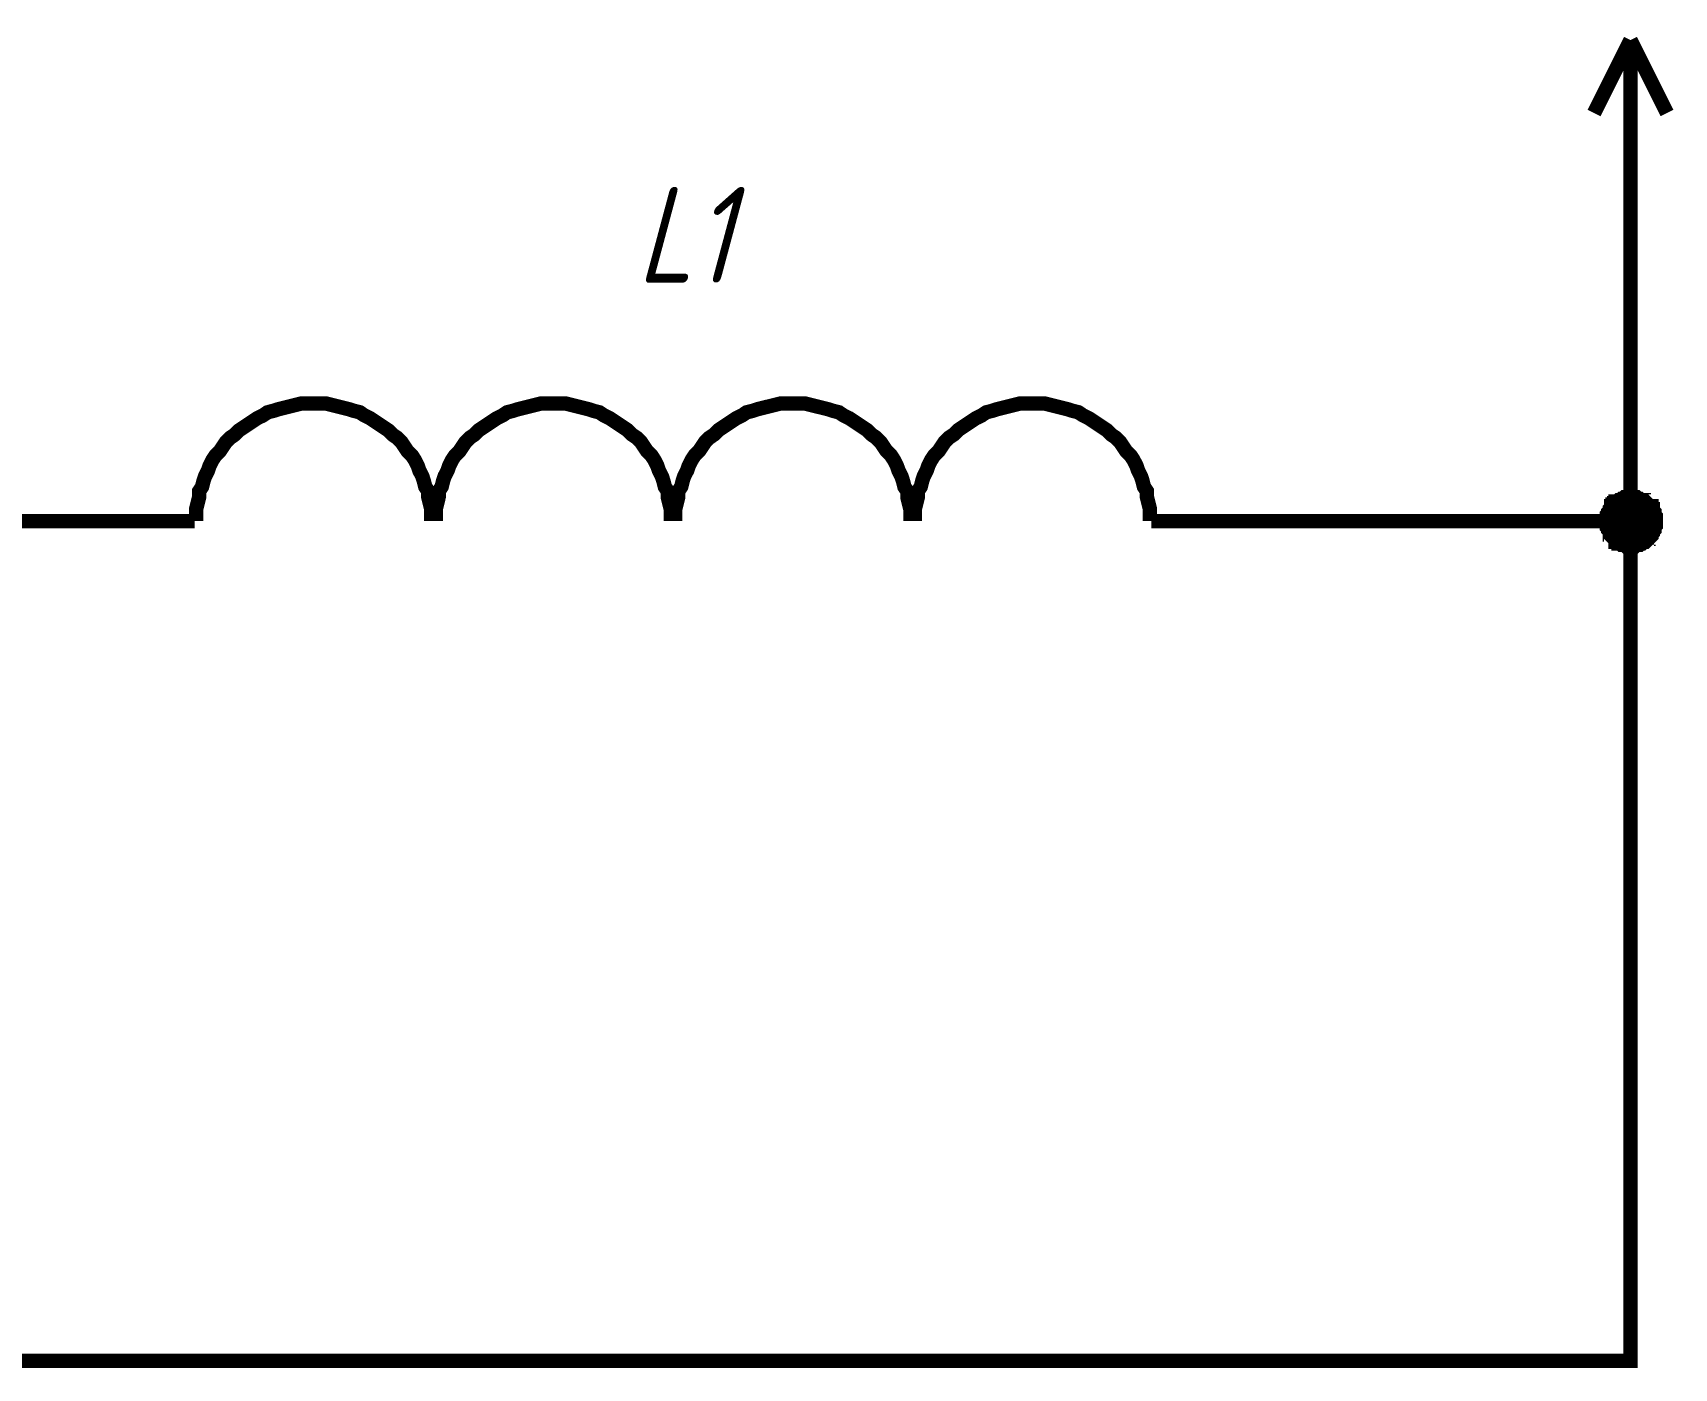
# Paper-space layout 'Layout1' of a CAD drawing. Extents: x -1 to 840, y -1 to 593.
# Drawn here: x 87.53 to 121.79, y 85.83 to 113.69 of the extents above; entities that cross this region are included whole.
import ezdxf

# ---------------------------------------------------------------- set-up
doc = ezdxf.new("R2010")
doc.units = 0
doc.header["$MEASUREMENT"] = 0
doc.layers.add('Sheet', color=255, linetype='CONTINUOUS')
doc.styles.add('GOST type A0', font='', dxfattribs={"oblique": 15, "height": 3.5})
doc.styles.get('GOST type A0').set_extended_font_data('GOST type A')

psp = doc.layouts.get("Layout1")

# ---------------------------------------------------------------- linework, layer by layer
at = {"layer": 'Sheet', "color": 7}
for points, const_width in [([(120.88, 113.537), (120.119, 112.015)], 0.3), ([(120.88, 113.537), (121.641, 112.015)], 0.3), ([(120.88, 110.99), (120.88, 113.537)], 0.3), ([(120.88, 110.99), (120.88, 103.503), (120.88, 85.981), (78.395, 85.981)], 0.3), ([(93.395, 105.957), (93.271, 105.957), (93.147, 105.957), (93.023, 105.926), (92.899, 105.895), (92.774, 105.864), (92.65, 105.833), (92.557, 105.802), (92.433, 105.771), (92.34, 105.708), (92.215, 105.646), (92.122, 105.584), (92.029, 105.522), (91.936, 105.46), (91.843, 105.398), (91.749, 105.305), (91.656, 105.242), (91.563, 105.149), (91.501, 105.056), (91.439, 104.963), (91.346, 104.87), (91.284, 104.776), (91.222, 104.652), (91.19, 104.559), (91.128, 104.435), (91.097, 104.341), (91.066, 104.217), (91.004, 104.124), (91.004, 104), (90.973, 103.875), (90.942, 103.751), (90.942, 103.627), (90.942, 103.503)], 0.3), ([(95.849, 103.503), (95.849, 103.627), (95.849, 103.751), (95.818, 103.875), (95.787, 104), (95.787, 104.124), (95.725, 104.217), (95.694, 104.341), (95.663, 104.435), (95.6, 104.559), (95.569, 104.652), (95.507, 104.776), (95.445, 104.87), (95.352, 104.963), (95.29, 105.056), (95.228, 105.149), (95.135, 105.242), (95.041, 105.305), (94.948, 105.398), (94.855, 105.46), (94.762, 105.522), (94.669, 105.584), (94.576, 105.646), (94.451, 105.708), (94.358, 105.771), (94.234, 105.802), (94.141, 105.833), (94.017, 105.864), (93.892, 105.895), (93.768, 105.926), (93.644, 105.957), (93.52, 105.957), (93.395, 105.957)], 0.3), ([(98.396, 105.957), (98.271, 105.957), (98.147, 105.957), (98.023, 105.926), (97.899, 105.895), (97.774, 105.864), (97.65, 105.833), (97.557, 105.802), (97.433, 105.771), (97.34, 105.708), (97.215, 105.646), (97.122, 105.584), (97.029, 105.522), (96.936, 105.46), (96.843, 105.398), (96.75, 105.305), (96.656, 105.242), (96.563, 105.149), (96.501, 105.056), (96.439, 104.963), (96.346, 104.87), (96.284, 104.776), (96.222, 104.652), (96.191, 104.559), (96.128, 104.435), (96.097, 104.341), (96.066, 104.217), (96.004, 104.124), (96.004, 104), (95.973, 103.875), (95.942, 103.751), (95.942, 103.627), (95.942, 103.503)], 0.3), ([(100.849, 103.503), (100.849, 103.627), (100.849, 103.751), (100.818, 103.875), (100.787, 104), (100.787, 104.124), (100.725, 104.217), (100.694, 104.341), (100.663, 104.435), (100.6, 104.559), (100.569, 104.652), (100.507, 104.776), (100.445, 104.87), (100.352, 104.963), (100.29, 105.056), (100.228, 105.149), (100.135, 105.242), (100.041, 105.305), (99.948, 105.398), (99.855, 105.46), (99.762, 105.522), (99.669, 105.584), (99.576, 105.646), (99.451, 105.708), (99.358, 105.771), (99.234, 105.802), (99.141, 105.833), (99.017, 105.864), (98.892, 105.895), (98.768, 105.926), (98.644, 105.957), (98.52, 105.957), (98.396, 105.957)], 0.3), ([(103.396, 105.957), (103.271, 105.957), (103.147, 105.957), (103.023, 105.926), (102.899, 105.895), (102.774, 105.864), (102.65, 105.833), (102.557, 105.802), (102.433, 105.771), (102.34, 105.708), (102.215, 105.646), (102.122, 105.584), (102.029, 105.522), (101.936, 105.46), (101.843, 105.398), (101.75, 105.305), (101.656, 105.242), (101.563, 105.149), (101.501, 105.056), (101.439, 104.963), (101.346, 104.87), (101.284, 104.776), (101.222, 104.652), (101.191, 104.559), (101.128, 104.435), (101.097, 104.341), (101.066, 104.217), (101.004, 104.124), (101.004, 104), (100.973, 103.875), (100.942, 103.751), (100.942, 103.627), (100.942, 103.503)], 0.3), ([(105.849, 103.503), (105.849, 103.627), (105.849, 103.751), (105.818, 103.875), (105.787, 104), (105.787, 104.124), (105.725, 104.217), (105.694, 104.341), (105.663, 104.435), (105.601, 104.559), (105.569, 104.652), (105.507, 104.776), (105.445, 104.87), (105.352, 104.963), (105.29, 105.056), (105.228, 105.149), (105.135, 105.242), (105.042, 105.305), (104.948, 105.398), (104.855, 105.46), (104.762, 105.522), (104.669, 105.584), (104.576, 105.646), (104.451, 105.708), (104.358, 105.771), (104.234, 105.802), (104.141, 105.833), (104.017, 105.864), (103.892, 105.895), (103.768, 105.926), (103.644, 105.957), (103.52, 105.957), (103.396, 105.957)], 0.3), ([(108.396, 105.957), (108.271, 105.957), (108.147, 105.957), (108.023, 105.926), (107.899, 105.895), (107.774, 105.864), (107.65, 105.833), (107.557, 105.802), (107.433, 105.771), (107.34, 105.708), (107.215, 105.646), (107.122, 105.584), (107.029, 105.522), (106.936, 105.46), (106.843, 105.398), (106.75, 105.305), (106.656, 105.242), (106.563, 105.149), (106.501, 105.056), (106.439, 104.963), (106.346, 104.87), (106.284, 104.776), (106.222, 104.652), (106.191, 104.559), (106.128, 104.435), (106.097, 104.341), (106.066, 104.217), (106.004, 104.124), (106.004, 104), (105.973, 103.875), (105.942, 103.751), (105.942, 103.627), (105.942, 103.503)], 0.3), ([(110.849, 103.503), (110.849, 103.627), (110.849, 103.751), (110.818, 103.875), (110.787, 104), (110.787, 104.124), (110.725, 104.217), (110.694, 104.341), (110.663, 104.435), (110.601, 104.559), (110.57, 104.652), (110.507, 104.776), (110.445, 104.87), (110.352, 104.963), (110.29, 105.056), (110.228, 105.149), (110.135, 105.242), (110.042, 105.305), (109.948, 105.398), (109.855, 105.46), (109.762, 105.522), (109.669, 105.584), (109.576, 105.646), (109.451, 105.708), (109.358, 105.771), (109.234, 105.802), (109.141, 105.833), (109.017, 105.864), (108.892, 105.895), (108.768, 105.926), (108.644, 105.957), (108.52, 105.957), (108.396, 105.957)], 0.3), ([(120.383, 103.503), (120.383, 103.534), (120.383, 103.565), (120.383, 103.565), (120.383, 103.596), (120.383, 103.627), (120.414, 103.658), (120.414, 103.689), (120.414, 103.689), (120.445, 103.72), (120.445, 103.751), (120.445, 103.751), (120.476, 103.782), (120.476, 103.813), (120.507, 103.813), (120.507, 103.844), (120.539, 103.844), (120.539, 103.875), (120.57, 103.875), (120.57, 103.907), (120.601, 103.907), (120.632, 103.938), (120.632, 103.938), (120.663, 103.938), (120.694, 103.969), (120.694, 103.969), (120.725, 103.969), (120.756, 104), (120.787, 104), (120.818, 104), (120.818, 104), (120.849, 104), (120.88, 104)], 0.3), ([(120.383, 103.503), (120.383, 103.534), (120.383, 103.565), (120.383, 103.565), (120.383, 103.596), (120.383, 103.627), (120.414, 103.658), (120.414, 103.689), (120.414, 103.689), (120.445, 103.72), (120.445, 103.751), (120.445, 103.751), (120.476, 103.782), (120.476, 103.813), (120.507, 103.813), (120.507, 103.844), (120.539, 103.844), (120.539, 103.875), (120.57, 103.875), (120.57, 103.907), (120.601, 103.907), (120.632, 103.938), (120.632, 103.938), (120.663, 103.938), (120.694, 103.969), (120.694, 103.969), (120.725, 103.969), (120.756, 104), (120.787, 104), (120.818, 104), (120.818, 104), (120.849, 104), (120.88, 104)], 0.3), ([(120.383, 103.503), (120.383, 103.534), (120.383, 103.565), (120.383, 103.565), (120.383, 103.596), (120.383, 103.627), (120.414, 103.658), (120.414, 103.689), (120.414, 103.689), (120.445, 103.72), (120.445, 103.751), (120.445, 103.751), (120.476, 103.782), (120.476, 103.813), (120.507, 103.813), (120.507, 103.844), (120.539, 103.844), (120.539, 103.875), (120.57, 103.875), (120.57, 103.907), (120.601, 103.907), (120.632, 103.938), (120.632, 103.938), (120.663, 103.938), (120.694, 103.969), (120.694, 103.969), (120.725, 103.969), (120.756, 104), (120.787, 104), (120.818, 104), (120.818, 104), (120.849, 104), (120.88, 104)], 0.3), ([(120.383, 103.503), (120.383, 103.534), (120.383, 103.565), (120.383, 103.565), (120.383, 103.596), (120.383, 103.627), (120.414, 103.658), (120.414, 103.689), (120.414, 103.689), (120.445, 103.72), (120.445, 103.751), (120.445, 103.751), (120.476, 103.782), (120.476, 103.813), (120.507, 103.813), (120.507, 103.844), (120.539, 103.844), (120.539, 103.875), (120.57, 103.875), (120.57, 103.907), (120.601, 103.907), (120.632, 103.938), (120.632, 103.938), (120.663, 103.938), (120.694, 103.969), (120.694, 103.969), (120.725, 103.969), (120.756, 104), (120.787, 104), (120.818, 104), (120.818, 104), (120.849, 104), (120.88, 104)], 0.3), ([(120.88, 104), (120.88, 104)], 0.3), ([(120.88, 104), (120.911, 104), (120.942, 104), (120.942, 104), (120.973, 104), (121.004, 104), (121.035, 103.969), (121.066, 103.969), (121.066, 103.969), (121.098, 103.938), (121.129, 103.938), (121.16, 103.938), (121.16, 103.907), (121.191, 103.907), (121.222, 103.875), (121.222, 103.875), (121.253, 103.844), (121.253, 103.844), (121.284, 103.813), (121.315, 103.813), (121.315, 103.782), (121.315, 103.751), (121.346, 103.751), (121.346, 103.72), (121.377, 103.689), (121.377, 103.689), (121.377, 103.658), (121.377, 103.627), (121.408, 103.596), (121.408, 103.565), (121.408, 103.565), (121.408, 103.534), (121.408, 103.503)], 0.3), ([(120.88, 104), (120.88, 104)], 0.3), ([(120.88, 104), (120.911, 104), (120.942, 104), (120.942, 104), (120.973, 104), (121.004, 104), (121.035, 103.969), (121.066, 103.969), (121.066, 103.969), (121.098, 103.938), (121.129, 103.938), (121.16, 103.938), (121.16, 103.907), (121.191, 103.907), (121.222, 103.875), (121.222, 103.875), (121.253, 103.844), (121.253, 103.844), (121.284, 103.813), (121.315, 103.813), (121.315, 103.782), (121.315, 103.751), (121.346, 103.751), (121.346, 103.72), (121.377, 103.689), (121.377, 103.689), (121.377, 103.658), (121.377, 103.627), (121.408, 103.596), (121.408, 103.565), (121.408, 103.565), (121.408, 103.534), (121.408, 103.503)], 0.3), ([(120.88, 104), (120.88, 104)], 0.3), ([(120.88, 104), (120.911, 104), (120.942, 104), (120.942, 104), (120.973, 104), (121.004, 104), (121.035, 103.969), (121.066, 103.969), (121.066, 103.969), (121.098, 103.938), (121.129, 103.938), (121.16, 103.938), (121.16, 103.907), (121.191, 103.907), (121.222, 103.875), (121.222, 103.875), (121.253, 103.844), (121.253, 103.844), (121.284, 103.813), (121.315, 103.813), (121.315, 103.782), (121.315, 103.751), (121.346, 103.751), (121.346, 103.72), (121.377, 103.689), (121.377, 103.689), (121.377, 103.658), (121.377, 103.627), (121.408, 103.596), (121.408, 103.565), (121.408, 103.565), (121.408, 103.534), (121.408, 103.503)], 0.3), ([(120.88, 104), (120.88, 104)], 0.3), ([(120.88, 104), (120.911, 104), (120.942, 104), (120.942, 104), (120.973, 104), (121.004, 104), (121.035, 103.969), (121.066, 103.969), (121.066, 103.969), (121.098, 103.938), (121.129, 103.938), (121.16, 103.938), (121.16, 103.907), (121.191, 103.907), (121.222, 103.875), (121.222, 103.875), (121.253, 103.844), (121.253, 103.844), (121.284, 103.813), (121.315, 103.813), (121.315, 103.782), (121.315, 103.751), (121.346, 103.751), (121.346, 103.72), (121.377, 103.689), (121.377, 103.689), (121.377, 103.658), (121.377, 103.627), (121.408, 103.596), (121.408, 103.565), (121.408, 103.565), (121.408, 103.534), (121.408, 103.503)], 0.3), ([(120.383, 103.503), (120.383, 103.534), (120.383, 103.565), (120.383, 103.565), (120.383, 103.596), (120.383, 103.627), (120.414, 103.658), (120.414, 103.689), (120.414, 103.689), (120.445, 103.72), (120.445, 103.751), (120.445, 103.751), (120.476, 103.782), (120.476, 103.813), (120.507, 103.813), (120.507, 103.844), (120.539, 103.844), (120.539, 103.875), (120.57, 103.875), (120.57, 103.907), (120.601, 103.907), (120.632, 103.938), (120.632, 103.938), (120.663, 103.938), (120.694, 103.969), (120.694, 103.969), (120.725, 103.969), (120.756, 104), (120.787, 104), (120.818, 104), (120.818, 104), (120.849, 104), (120.88, 104)], 0.0991), ([(120.383, 103.503), (120.383, 103.534), (120.383, 103.565), (120.383, 103.565), (120.383, 103.596), (120.383, 103.627), (120.414, 103.658), (120.414, 103.689), (120.414, 103.689), (120.445, 103.72), (120.445, 103.751), (120.445, 103.751), (120.476, 103.782), (120.476, 103.813), (120.507, 103.813), (120.507, 103.844), (120.539, 103.844), (120.539, 103.875), (120.57, 103.875), (120.57, 103.907), (120.601, 103.907), (120.632, 103.938), (120.632, 103.938), (120.663, 103.938), (120.694, 103.969), (120.694, 103.969), (120.725, 103.969), (120.756, 104), (120.787, 104), (120.818, 104), (120.818, 104), (120.849, 104), (120.88, 104)], 0.0991), ([(120.383, 103.503), (120.383, 103.534), (120.383, 103.565), (120.383, 103.565), (120.383, 103.596), (120.383, 103.627), (120.414, 103.658), (120.414, 103.689), (120.414, 103.689), (120.445, 103.72), (120.445, 103.751), (120.445, 103.751), (120.476, 103.782), (120.476, 103.813), (120.507, 103.813), (120.507, 103.844), (120.539, 103.844), (120.539, 103.875), (120.57, 103.875), (120.57, 103.907), (120.601, 103.907), (120.632, 103.938), (120.632, 103.938), (120.663, 103.938), (120.694, 103.969), (120.694, 103.969), (120.725, 103.969), (120.756, 104), (120.787, 104), (120.818, 104), (120.818, 104), (120.849, 104), (120.88, 104)], 0.0991), ([(120.383, 103.503), (120.383, 103.534), (120.383, 103.565), (120.383, 103.565), (120.383, 103.596), (120.383, 103.627), (120.414, 103.658), (120.414, 103.689), (120.414, 103.689), (120.445, 103.72), (120.445, 103.751), (120.445, 103.751), (120.476, 103.782), (120.476, 103.813), (120.507, 103.813), (120.507, 103.844), (120.539, 103.844), (120.539, 103.875), (120.57, 103.875), (120.57, 103.907), (120.601, 103.907), (120.632, 103.938), (120.632, 103.938), (120.663, 103.938), (120.694, 103.969), (120.694, 103.969), (120.725, 103.969), (120.756, 104), (120.787, 104), (120.818, 104), (120.818, 104), (120.849, 104), (120.88, 104)], 0.0991), ([(120.88, 104), (120.88, 104)], 0.0991), ([(120.88, 104), (120.911, 104), (120.942, 104), (120.942, 104), (120.973, 104), (121.004, 104), (121.035, 103.969), (121.066, 103.969), (121.066, 103.969), (121.098, 103.938), (121.129, 103.938), (121.16, 103.938), (121.16, 103.907), (121.191, 103.907), (121.222, 103.875), (121.222, 103.875), (121.253, 103.844), (121.253, 103.844), (121.284, 103.813), (121.315, 103.813), (121.315, 103.782), (121.315, 103.751), (121.346, 103.751), (121.346, 103.72), (121.377, 103.689), (121.377, 103.689), (121.377, 103.658), (121.377, 103.627), (121.408, 103.596), (121.408, 103.565), (121.408, 103.565), (121.408, 103.534), (121.408, 103.503)], 0.0991), ([(120.88, 104), (120.88, 104)], 0.0991), ([(120.88, 104), (120.911, 104), (120.942, 104), (120.942, 104), (120.973, 104), (121.004, 104), (121.035, 103.969), (121.066, 103.969), (121.066, 103.969), (121.098, 103.938), (121.129, 103.938), (121.16, 103.938), (121.16, 103.907), (121.191, 103.907), (121.222, 103.875), (121.222, 103.875), (121.253, 103.844), (121.253, 103.844), (121.284, 103.813), (121.315, 103.813), (121.315, 103.782), (121.315, 103.751), (121.346, 103.751), (121.346, 103.72), (121.377, 103.689), (121.377, 103.689), (121.377, 103.658), (121.377, 103.627), (121.408, 103.596), (121.408, 103.565), (121.408, 103.565), (121.408, 103.534), (121.408, 103.503)], 0.0991), ([(120.88, 104), (120.88, 104)], 0.0991), ([(120.88, 104), (120.911, 104), (120.942, 104), (120.942, 104), (120.973, 104), (121.004, 104), (121.035, 103.969), (121.066, 103.969), (121.066, 103.969), (121.098, 103.938), (121.129, 103.938), (121.16, 103.938), (121.16, 103.907), (121.191, 103.907), (121.222, 103.875), (121.222, 103.875), (121.253, 103.844), (121.253, 103.844), (121.284, 103.813), (121.315, 103.813), (121.315, 103.782), (121.315, 103.751), (121.346, 103.751), (121.346, 103.72), (121.377, 103.689), (121.377, 103.689), (121.377, 103.658), (121.377, 103.627), (121.408, 103.596), (121.408, 103.565), (121.408, 103.565), (121.408, 103.534), (121.408, 103.503)], 0.0991), ([(120.88, 104), (120.88, 104)], 0.0991), ([(120.88, 104), (120.911, 104), (120.942, 104), (120.942, 104), (120.973, 104), (121.004, 104), (121.035, 103.969), (121.066, 103.969), (121.066, 103.969), (121.098, 103.938), (121.129, 103.938), (121.16, 103.938), (121.16, 103.907), (121.191, 103.907), (121.222, 103.875), (121.222, 103.875), (121.253, 103.844), (121.253, 103.844), (121.284, 103.813), (121.315, 103.813), (121.315, 103.782), (121.315, 103.751), (121.346, 103.751), (121.346, 103.72), (121.377, 103.689), (121.377, 103.689), (121.377, 103.658), (121.377, 103.627), (121.408, 103.596), (121.408, 103.565), (121.408, 103.565), (121.408, 103.534), (121.408, 103.503)], 0.0991), ([(53.426, 103.503), (78.395, 103.503), (88.395, 103.503)], 0.3), ([(90.911, 103.503), (88.395, 103.503)], 0.3), ([(110.88, 103.503), (113.396, 103.503)], 0.3), ([(113.396, 103.503), (120.88, 103.503)], 0.3), ([(120.88, 102.975), (120.849, 102.975), (120.818, 102.975), (120.818, 102.975), (120.787, 102.975), (120.756, 103.006), (120.725, 103.006), (120.694, 103.006), (120.694, 103.006), (120.663, 103.037), (120.632, 103.037), (120.632, 103.068), (120.601, 103.068), (120.57, 103.068), (120.57, 103.099), (120.539, 103.13), (120.539, 103.13), (120.507, 103.161), (120.507, 103.161), (120.476, 103.192), (120.476, 103.223), (120.445, 103.223), (120.445, 103.254), (120.445, 103.285), (120.414, 103.316), (120.414, 103.316), (120.414, 103.347), (120.383, 103.378), (120.383, 103.409), (120.383, 103.441), (120.383, 103.441), (120.383, 103.472), (120.383, 103.503)], 0.3), ([(120.383, 103.503), (120.383, 103.503)], 0.3), ([(120.88, 102.975), (120.849, 102.975), (120.818, 102.975), (120.818, 102.975), (120.787, 102.975), (120.756, 103.006), (120.725, 103.006), (120.694, 103.006), (120.694, 103.006), (120.663, 103.037), (120.632, 103.037), (120.632, 103.068), (120.601, 103.068), (120.57, 103.068), (120.57, 103.099), (120.539, 103.13), (120.539, 103.13), (120.507, 103.161), (120.507, 103.161), (120.476, 103.192), (120.476, 103.223), (120.445, 103.223), (120.445, 103.254), (120.445, 103.285), (120.414, 103.316), (120.414, 103.316), (120.414, 103.347), (120.383, 103.378), (120.383, 103.409), (120.383, 103.441), (120.383, 103.441), (120.383, 103.472), (120.383, 103.503)], 0.3), ([(120.383, 103.503), (120.383, 103.503)], 0.3), ([(120.88, 102.975), (120.849, 102.975), (120.818, 102.975), (120.818, 102.975), (120.787, 102.975), (120.756, 103.006), (120.725, 103.006), (120.694, 103.006), (120.694, 103.006), (120.663, 103.037), (120.632, 103.037), (120.632, 103.068), (120.601, 103.068), (120.57, 103.068), (120.57, 103.099), (120.539, 103.13), (120.539, 103.13), (120.507, 103.161), (120.507, 103.161), (120.476, 103.192), (120.476, 103.223), (120.445, 103.223), (120.445, 103.254), (120.445, 103.285), (120.414, 103.316), (120.414, 103.316), (120.414, 103.347), (120.383, 103.378), (120.383, 103.409), (120.383, 103.441), (120.383, 103.441), (120.383, 103.472), (120.383, 103.503)], 0.3), ([(120.383, 103.503), (120.383, 103.503)], 0.3), ([(120.88, 102.975), (120.849, 102.975), (120.818, 102.975), (120.818, 102.975), (120.787, 102.975), (120.756, 103.006), (120.725, 103.006), (120.694, 103.006), (120.694, 103.006), (120.663, 103.037), (120.632, 103.037), (120.632, 103.068), (120.601, 103.068), (120.57, 103.068), (120.57, 103.099), (120.539, 103.13), (120.539, 103.13), (120.507, 103.161), (120.507, 103.161), (120.476, 103.192), (120.476, 103.223), (120.445, 103.223), (120.445, 103.254), (120.445, 103.285), (120.414, 103.316), (120.414, 103.316), (120.414, 103.347), (120.383, 103.378), (120.383, 103.409), (120.383, 103.441), (120.383, 103.441), (120.383, 103.472), (120.383, 103.503)], 0.3), ([(120.383, 103.503), (120.383, 103.503)], 0.3), ([(120.88, 102.975), (120.849, 102.975), (120.818, 102.975), (120.818, 102.975), (120.787, 102.975), (120.756, 103.006), (120.725, 103.006), (120.694, 103.006), (120.694, 103.006), (120.663, 103.037), (120.632, 103.037), (120.632, 103.068), (120.601, 103.068), (120.57, 103.068), (120.57, 103.099), (120.539, 103.13), (120.539, 103.13), (120.507, 103.161), (120.507, 103.161), (120.476, 103.192), (120.476, 103.223), (120.445, 103.223), (120.445, 103.254), (120.445, 103.285), (120.414, 103.316), (120.414, 103.316), (120.414, 103.347), (120.383, 103.378), (120.383, 103.409), (120.383, 103.441), (120.383, 103.441), (120.383, 103.472), (120.383, 103.503)], 0.0991), ([(120.383, 103.503), (120.383, 103.503)], 0.0991), ([(120.88, 102.975), (120.849, 102.975), (120.818, 102.975), (120.818, 102.975), (120.787, 102.975), (120.756, 103.006), (120.725, 103.006), (120.694, 103.006), (120.694, 103.006), (120.663, 103.037), (120.632, 103.037), (120.632, 103.068), (120.601, 103.068), (120.57, 103.068), (120.57, 103.099), (120.539, 103.13), (120.539, 103.13), (120.507, 103.161), (120.507, 103.161), (120.476, 103.192), (120.476, 103.223), (120.445, 103.223), (120.445, 103.254), (120.445, 103.285), (120.414, 103.316), (120.414, 103.316), (120.414, 103.347), (120.383, 103.378), (120.383, 103.409), (120.383, 103.441), (120.383, 103.441), (120.383, 103.472), (120.383, 103.503)], 0.0991), ([(120.383, 103.503), (120.383, 103.503)], 0.0991), ([(120.88, 102.975), (120.849, 102.975), (120.818, 102.975), (120.818, 102.975), (120.787, 102.975), (120.756, 103.006), (120.725, 103.006), (120.694, 103.006), (120.694, 103.006), (120.663, 103.037), (120.632, 103.037), (120.632, 103.068), (120.601, 103.068), (120.57, 103.068), (120.57, 103.099), (120.539, 103.13), (120.539, 103.13), (120.507, 103.161), (120.507, 103.161), (120.476, 103.192), (120.476, 103.223), (120.445, 103.223), (120.445, 103.254), (120.445, 103.285), (120.414, 103.316), (120.414, 103.316), (120.414, 103.347), (120.383, 103.378), (120.383, 103.409), (120.383, 103.441), (120.383, 103.441), (120.383, 103.472), (120.383, 103.503)], 0.0991), ([(120.383, 103.503), (120.383, 103.503)], 0.0991), ([(120.88, 102.975), (120.849, 102.975), (120.818, 102.975), (120.818, 102.975), (120.787, 102.975), (120.756, 103.006), (120.725, 103.006), (120.694, 103.006), (120.694, 103.006), (120.663, 103.037), (120.632, 103.037), (120.632, 103.068), (120.601, 103.068), (120.57, 103.068), (120.57, 103.099), (120.539, 103.13), (120.539, 103.13), (120.507, 103.161), (120.507, 103.161), (120.476, 103.192), (120.476, 103.223), (120.445, 103.223), (120.445, 103.254), (120.445, 103.285), (120.414, 103.316), (120.414, 103.316), (120.414, 103.347), (120.383, 103.378), (120.383, 103.409), (120.383, 103.441), (120.383, 103.441), (120.383, 103.472), (120.383, 103.503)], 0.0991), ([(120.383, 103.503), (120.383, 103.503)], 0.0991), ([(121.408, 103.503), (121.408, 103.472), (121.408, 103.441), (121.408, 103.441), (121.408, 103.409), (121.377, 103.378), (121.377, 103.347), (121.377, 103.316), (121.377, 103.316), (121.346, 103.285), (121.346, 103.254), (121.315, 103.223), (121.315, 103.223), (121.315, 103.192), (121.284, 103.161), (121.253, 103.161), (121.253, 103.13), (121.222, 103.13), (121.222, 103.099), (121.191, 103.068), (121.16, 103.068), (121.16, 103.068), (121.129, 103.037), (121.098, 103.037), (121.066, 103.006), (121.066, 103.006), (121.035, 103.006), (121.004, 103.006), (120.973, 102.975), (120.942, 102.975), (120.942, 102.975), (120.911, 102.975), (120.88, 102.975)], 0.3), ([(121.408, 103.503), (121.408, 103.472), (121.408, 103.441), (121.408, 103.441), (121.408, 103.409), (121.377, 103.378), (121.377, 103.347), (121.377, 103.316), (121.377, 103.316), (121.346, 103.285), (121.346, 103.254), (121.315, 103.223), (121.315, 103.223), (121.315, 103.192), (121.284, 103.161), (121.253, 103.161), (121.253, 103.13), (121.222, 103.13), (121.222, 103.099), (121.191, 103.068), (121.16, 103.068), (121.16, 103.068), (121.129, 103.037), (121.098, 103.037), (121.066, 103.006), (121.066, 103.006), (121.035, 103.006), (121.004, 103.006), (120.973, 102.975), (120.942, 102.975), (120.942, 102.975), (120.911, 102.975), (120.88, 102.975)], 0.3), ([(121.408, 103.503), (121.408, 103.472), (121.408, 103.441), (121.408, 103.441), (121.408, 103.409), (121.377, 103.378), (121.377, 103.347), (121.377, 103.316), (121.377, 103.316), (121.346, 103.285), (121.346, 103.254), (121.315, 103.223), (121.315, 103.223), (121.315, 103.192), (121.284, 103.161), (121.253, 103.161), (121.253, 103.13), (121.222, 103.13), (121.222, 103.099), (121.191, 103.068), (121.16, 103.068), (121.16, 103.068), (121.129, 103.037), (121.098, 103.037), (121.066, 103.006), (121.066, 103.006), (121.035, 103.006), (121.004, 103.006), (120.973, 102.975), (120.942, 102.975), (120.942, 102.975), (120.911, 102.975), (120.88, 102.975)], 0.3), ([(121.408, 103.503), (121.408, 103.472), (121.408, 103.441), (121.408, 103.441), (121.408, 103.409), (121.377, 103.378), (121.377, 103.347), (121.377, 103.316), (121.377, 103.316), (121.346, 103.285), (121.346, 103.254), (121.315, 103.223), (121.315, 103.223), (121.315, 103.192), (121.284, 103.161), (121.253, 103.161), (121.253, 103.13), (121.222, 103.13), (121.222, 103.099), (121.191, 103.068), (121.16, 103.068), (121.16, 103.068), (121.129, 103.037), (121.098, 103.037), (121.066, 103.006), (121.066, 103.006), (121.035, 103.006), (121.004, 103.006), (120.973, 102.975), (120.942, 102.975), (120.942, 102.975), (120.911, 102.975), (120.88, 102.975)], 0.3), ([(121.408, 103.503), (121.408, 103.472), (121.408, 103.441), (121.408, 103.441), (121.408, 103.409), (121.377, 103.378), (121.377, 103.347), (121.377, 103.316), (121.377, 103.316), (121.346, 103.285), (121.346, 103.254), (121.315, 103.223), (121.315, 103.223), (121.315, 103.192), (121.284, 103.161), (121.253, 103.161), (121.253, 103.13), (121.222, 103.13), (121.222, 103.099), (121.191, 103.068), (121.16, 103.068), (121.16, 103.068), (121.129, 103.037), (121.098, 103.037), (121.066, 103.006), (121.066, 103.006), (121.035, 103.006), (121.004, 103.006), (120.973, 102.975), (120.942, 102.975), (120.942, 102.975), (120.911, 102.975), (120.88, 102.975)], 0.0991), ([(121.408, 103.503), (121.408, 103.472), (121.408, 103.441), (121.408, 103.441), (121.408, 103.409), (121.377, 103.378), (121.377, 103.347), (121.377, 103.316), (121.377, 103.316), (121.346, 103.285), (121.346, 103.254), (121.315, 103.223), (121.315, 103.223), (121.315, 103.192), (121.284, 103.161), (121.253, 103.161), (121.253, 103.13), (121.222, 103.13), (121.222, 103.099), (121.191, 103.068), (121.16, 103.068), (121.16, 103.068), (121.129, 103.037), (121.098, 103.037), (121.066, 103.006), (121.066, 103.006), (121.035, 103.006), (121.004, 103.006), (120.973, 102.975), (120.942, 102.975), (120.942, 102.975), (120.911, 102.975), (120.88, 102.975)], 0.0991), ([(121.408, 103.503), (121.408, 103.472), (121.408, 103.441), (121.408, 103.441), (121.408, 103.409), (121.377, 103.378), (121.377, 103.347), (121.377, 103.316), (121.377, 103.316), (121.346, 103.285), (121.346, 103.254), (121.315, 103.223), (121.315, 103.223), (121.315, 103.192), (121.284, 103.161), (121.253, 103.161), (121.253, 103.13), (121.222, 103.13), (121.222, 103.099), (121.191, 103.068), (121.16, 103.068), (121.16, 103.068), (121.129, 103.037), (121.098, 103.037), (121.066, 103.006), (121.066, 103.006), (121.035, 103.006), (121.004, 103.006), (120.973, 102.975), (120.942, 102.975), (120.942, 102.975), (120.911, 102.975), (120.88, 102.975)], 0.0991), ([(121.408, 103.503), (121.408, 103.472), (121.408, 103.441), (121.408, 103.441), (121.408, 103.409), (121.377, 103.378), (121.377, 103.347), (121.377, 103.316), (121.377, 103.316), (121.346, 103.285), (121.346, 103.254), (121.315, 103.223), (121.315, 103.223), (121.315, 103.192), (121.284, 103.161), (121.253, 103.161), (121.253, 103.13), (121.222, 103.13), (121.222, 103.099), (121.191, 103.068), (121.16, 103.068), (121.16, 103.068), (121.129, 103.037), (121.098, 103.037), (121.066, 103.006), (121.066, 103.006), (121.035, 103.006), (121.004, 103.006), (120.973, 102.975), (120.942, 102.975), (120.942, 102.975), (120.911, 102.975), (120.88, 102.975)], 0.0991), ([(121.408, 103.503), (121.408, 103.503), (121.408, 103.503), (121.408, 103.503), (121.408, 103.503), (121.408, 103.503), (121.408, 103.503), (121.408, 103.503), (121.408, 103.503), (121.408, 103.503), (121.408, 103.503), (121.408, 103.503), (121.408, 103.503), (121.408, 103.503), (121.408, 103.503), (121.408, 103.503), (121.408, 103.503), (121.408, 103.503), (121.408, 103.503), (121.408, 103.503), (121.408, 103.503), (121.408, 103.503), (121.408, 103.503), (121.408, 103.503), (121.408, 103.503), (121.408, 103.503), (121.408, 103.503), (121.408, 103.503), (121.408, 103.503), (121.408, 103.503), (121.408, 103.503), (121.408, 103.503), (121.408, 103.503)], 0.3), ([(121.408, 103.503), (121.408, 103.503)], 0.3), ([(121.408, 103.503), (121.408, 103.503), (121.408, 103.503), (121.408, 103.503), (121.408, 103.503), (121.408, 103.503), (121.408, 103.503), (121.408, 103.503), (121.408, 103.503), (121.408, 103.503), (121.408, 103.503), (121.408, 103.503), (121.408, 103.503), (121.408, 103.503), (121.408, 103.503), (121.408, 103.503), (121.408, 103.503), (121.408, 103.503), (121.408, 103.503), (121.408, 103.503), (121.408, 103.503), (121.408, 103.503), (121.408, 103.503), (121.408, 103.503), (121.408, 103.503), (121.408, 103.503), (121.408, 103.503), (121.408, 103.503), (121.408, 103.503), (121.408, 103.503), (121.408, 103.503), (121.408, 103.503), (121.408, 103.503)], 0.3), ([(121.408, 103.503), (121.408, 103.503)], 0.3), ([(121.408, 103.503), (121.408, 103.503), (121.408, 103.503), (121.408, 103.503), (121.408, 103.503), (121.408, 103.503), (121.408, 103.503), (121.408, 103.503), (121.408, 103.503), (121.408, 103.503), (121.408, 103.503), (121.408, 103.503), (121.408, 103.503), (121.408, 103.503), (121.408, 103.503), (121.408, 103.503), (121.408, 103.503), (121.408, 103.503), (121.408, 103.503), (121.408, 103.503), (121.408, 103.503), (121.408, 103.503), (121.408, 103.503), (121.408, 103.503), (121.408, 103.503), (121.408, 103.503), (121.408, 103.503), (121.408, 103.503), (121.408, 103.503), (121.408, 103.503), (121.408, 103.503), (121.408, 103.503), (121.408, 103.503)], 0.3), ([(121.408, 103.503), (121.408, 103.503)], 0.3), ([(121.408, 103.503), (121.408, 103.503), (121.408, 103.503), (121.408, 103.503), (121.408, 103.503), (121.408, 103.503), (121.408, 103.503), (121.408, 103.503), (121.408, 103.503), (121.408, 103.503), (121.408, 103.503), (121.408, 103.503), (121.408, 103.503), (121.408, 103.503), (121.408, 103.503), (121.408, 103.503), (121.408, 103.503), (121.408, 103.503), (121.408, 103.503), (121.408, 103.503), (121.408, 103.503), (121.408, 103.503), (121.408, 103.503), (121.408, 103.503), (121.408, 103.503), (121.408, 103.503), (121.408, 103.503), (121.408, 103.503), (121.408, 103.503), (121.408, 103.503), (121.408, 103.503), (121.408, 103.503), (121.408, 103.503)], 0.3), ([(121.408, 103.503), (121.408, 103.503)], 0.3), ([(121.408, 103.503), (121.408, 103.503), (121.408, 103.503), (121.408, 103.503), (121.408, 103.503), (121.408, 103.503), (121.408, 103.503), (121.408, 103.503), (121.408, 103.503), (121.408, 103.503), (121.408, 103.503), (121.408, 103.503), (121.408, 103.503), (121.408, 103.503), (121.408, 103.503), (121.408, 103.503), (121.408, 103.503), (121.408, 103.503), (121.408, 103.503), (121.408, 103.503), (121.408, 103.503), (121.408, 103.503), (121.408, 103.503), (121.408, 103.503), (121.408, 103.503), (121.408, 103.503), (121.408, 103.503), (121.408, 103.503), (121.408, 103.503), (121.408, 103.503), (121.408, 103.503), (121.408, 103.503), (121.408, 103.503)], 0.0991), ([(121.408, 103.503), (121.408, 103.503)], 0.0991), ([(121.408, 103.503), (121.408, 103.503), (121.408, 103.503), (121.408, 103.503), (121.408, 103.503), (121.408, 103.503), (121.408, 103.503), (121.408, 103.503), (121.408, 103.503), (121.408, 103.503), (121.408, 103.503), (121.408, 103.503), (121.408, 103.503), (121.408, 103.503), (121.408, 103.503), (121.408, 103.503), (121.408, 103.503), (121.408, 103.503), (121.408, 103.503), (121.408, 103.503), (121.408, 103.503), (121.408, 103.503), (121.408, 103.503), (121.408, 103.503), (121.408, 103.503), (121.408, 103.503), (121.408, 103.503), (121.408, 103.503), (121.408, 103.503), (121.408, 103.503), (121.408, 103.503), (121.408, 103.503), (121.408, 103.503)], 0.0991), ([(121.408, 103.503), (121.408, 103.503)], 0.0991), ([(121.408, 103.503), (121.408, 103.503), (121.408, 103.503), (121.408, 103.503), (121.408, 103.503), (121.408, 103.503), (121.408, 103.503), (121.408, 103.503), (121.408, 103.503), (121.408, 103.503), (121.408, 103.503), (121.408, 103.503), (121.408, 103.503), (121.408, 103.503), (121.408, 103.503), (121.408, 103.503), (121.408, 103.503), (121.408, 103.503), (121.408, 103.503), (121.408, 103.503), (121.408, 103.503), (121.408, 103.503), (121.408, 103.503), (121.408, 103.503), (121.408, 103.503), (121.408, 103.503), (121.408, 103.503), (121.408, 103.503), (121.408, 103.503), (121.408, 103.503), (121.408, 103.503), (121.408, 103.503), (121.408, 103.503)], 0.0991), ([(121.408, 103.503), (121.408, 103.503)], 0.0991), ([(121.408, 103.503), (121.408, 103.503), (121.408, 103.503), (121.408, 103.503), (121.408, 103.503), (121.408, 103.503), (121.408, 103.503), (121.408, 103.503), (121.408, 103.503), (121.408, 103.503), (121.408, 103.503), (121.408, 103.503), (121.408, 103.503), (121.408, 103.503), (121.408, 103.503), (121.408, 103.503), (121.408, 103.503), (121.408, 103.503), (121.408, 103.503), (121.408, 103.503), (121.408, 103.503), (121.408, 103.503), (121.408, 103.503), (121.408, 103.503), (121.408, 103.503), (121.408, 103.503), (121.408, 103.503), (121.408, 103.503), (121.408, 103.503), (121.408, 103.503), (121.408, 103.503), (121.408, 103.503), (121.408, 103.503)], 0.0991), ([(121.408, 103.503), (121.408, 103.503)], 0.0991)]:
    psp.add_lwpolyline(points, dxfattribs=dict(at, const_width=const_width))
at = {"layer": 'Sheet', "color": 7, "const_width": 0.508}
psp.add_lwpolyline([(120.517, 103.503, 1), (121.025, 103.503, 1)], format="xyb", close=True, dxfattribs=at)

# ---------------------------------------------------------------- texts
at = {"layer": 'Sheet', "color": 7, "style": 'GOST type A0', "oblique": 15}
psp.add_text('L1', height=2, dxfattribs=at).set_placement((100.135, 108.473))

doc.saveas('drawing.dxf')
